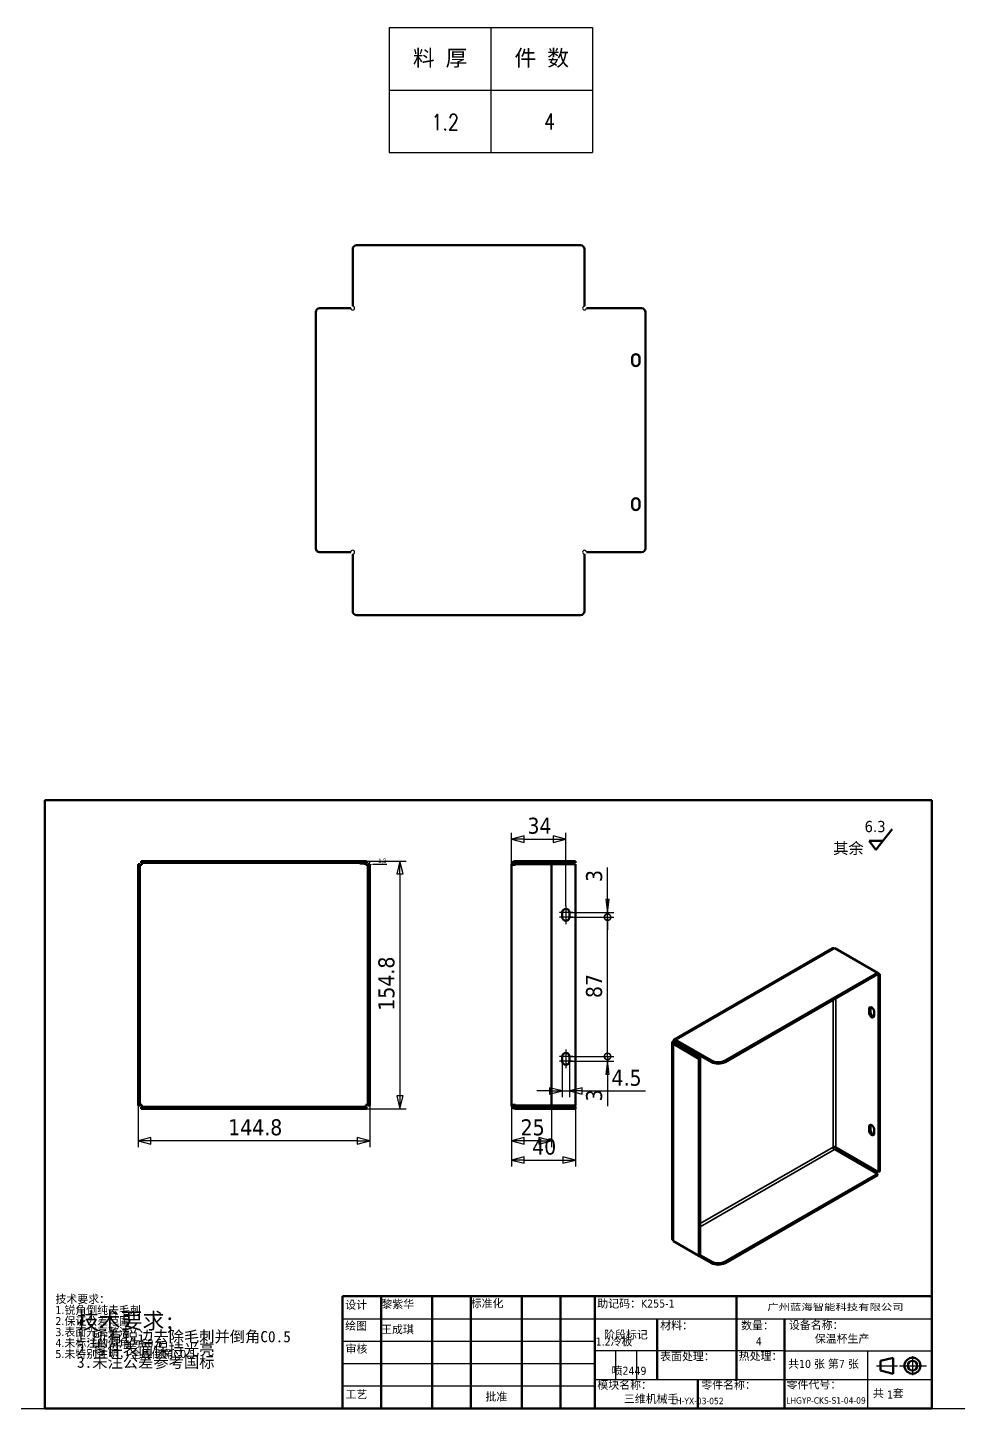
# Model space of a CAD drawing. Header units: millimetres. Extents: x 1472 to 285341, y -86221 to 5170.
# Drawn here: x 5169 to 5750, y 1332 to 2195 of the extents above; entities that cross this region are included whole.
import ezdxf
from ezdxf.enums import TextEntityAlignment as Align

# ---------------------------------------------------------------- set-up
doc = ezdxf.new("R2010")
doc.units = ezdxf.units.MM
doc.linetypes.add('CHAIN', pattern=[0.3543, 0.2362, -0.0295, 0.0591, -0.0295])
for name, color, linetype, lineweight, true_color in [('中心标记 (ISO)', 1, 'Continuous', 25, 0xff0000), ('中心线 (ISO)', 1, 'Continuous', 25, 0xff0000), ('尺寸 (ISO)', 5, 'Continuous', 25, 0x0000ff)]:
    doc.layers.add(name, color=color, linetype=linetype, lineweight=lineweight, true_color=true_color)
for name, color, linetype, lineweight in [('可见 (ISO)', 7, 'Continuous', 50), ('可见窄的 (ISO)', 7, 'Continuous', 35), ('图框 (ISO)', 7, 'Continuous', 70), ('标题 (ISO)', 7, 'Continuous', 50), ('符号 (ISO)', 7, 'Continuous', 25)]:
    doc.layers.add(name, color=color, linetype=linetype, lineweight=lineweight)
doc.styles.add('DIM', font='romans.shx', dxfattribs={"width": 0.8, "bigfont": 'bigfont.shx'})
doc.styles.get("Standard").update_dxf_attribs({"font": 'arial.ttf'})
doc.styles.add('文本样式19', font='tahoma.ttf')
doc.styles.add('文本样式91', font='tahoma.ttf')
doc.styles.add('注释文本 (ISO)', font='tahoma.ttf')
doc.dimstyles.new('ISO-25', dxfattribs={"dimtxt": 2.5, "dimasz": 2.5, "dimexe": 1.25, "dimexo": 0.625, "dimtad": 1, "dimtxsty": 'Standard', "dimcen": 2.5, "dimadec": 0, "dimazin": 0, "dimtfac": 1, "dimtmove": 0, "dimatfit": 3, "dimfxl": 0, "dimarcsym": 0})
doc.dimstyles.new('默认 (GB)', dxfattribs={"dimscale": 4, "dimtxt": 2.5, "dimasz": 2, "dimexe": 1, "dimexo": 0, "dimgap": 0.75, "dimtad": 1, "dimtoh": 1, "dimrnd": 1e-08, "dimdsep": 46, "dimtxsty": '注释文本 (ISO)', "dimblk": 'Filled-1', "dimcen": 0.09, "dimdle": 10, "dimclrd": 256, "dimclre": 256, "dimclrt": 256, "dimaunit": 1, "dimazin": 2, "dimtfac": 0.8, "dimtdec": 3, "dimtmove": 0, "dimatfit": 3, "dimldrblk": 'Filled-2', "dimfxl": 0, "dimtolj": 1, "dimtzin": 0, "dimlwd": -1, "dimlwe": -1, "dimarcsym": 0})

# ---------------------------------------------------------------- blocks, each defined once
blk = doc.blocks.new('图框 A3-A4')
at = {"layer": '图框 (ISO)'}
for p, q in [((287, 200), (10, 200)), ((10, 200), (10, 10)), ((287, 10), (287, 200)), ((10, 10), (287, 10))]:
    blk.add_line(p, q, dxfattribs=at)
blk = doc.blocks.new('标题栏 GB1')
at = {"layer": '标题 (ISO)'}
for p, q in [((361.15, 211.7), (366.21, 218.12)), ((361.15, 211.7), (359.01, 214.46)), ((359.01, 214.46), (363.33, 214.46)), ((194.57, 65.23), (194.57, 72.23)), ((194.57, 72.23), (378.57, 72.23)), ((206.57, 65.23), (206.57, 72.23)), ((222.57, 65.23), (222.57, 72.23)), ((234.57, 65.23), (234.57, 72.23)), ((250.57, 65.23), (250.57, 72.23)), ((262.57, 65.23), (262.57, 72.23)), ((273.31, 65.23), (273.31, 72.23)), ((317.57, 65.23), (317.57, 72.23)), ((378.57, 72.23), (378.57, 65.23)), ((194.57, 37.23), (194.57, 65.23)), ((206.57, 37.23), (206.57, 65.23)), ((222.57, 44.23), (222.57, 65.23)), ((234.57, 37.23), (234.57, 65.23)), ((250.57, 37.23), (250.57, 65.23)), ((262.57, 37.23), (262.57, 65.23)), ((273.31, 65.23), (273.31, 37.23)), ((317.57, 55.23), (317.57, 65.23)), ((378.57, 65.23), (378.57, 37.23)), ((317.57, 55.23), (317.57, 46.23)), ((366.57, 53.06), (362.57, 52.06)), ((362.57, 52.06), (362.57, 49.06)), ((366.57, 48.06), (366.57, 53.06)), ((362.57, 49.06), (366.57, 48.06)), ((222.57, 44.23), (222.57, 37.23)), ((305.57, 46.23), (305.57, 37.23)), ((378.57, 37.23), (194.57, 37.23))]:
    blk.add_line(p, q, dxfattribs=at)
at = {"layer": '标题 (ISO)', "lineweight": 25}
for p, q in [((194.57, 65.23), (273.31, 65.23)), ((273.31, 65.23), (378.57, 65.23)), ((194.57, 58.23), (273.31, 58.23)), ((332.57, 55.23), (273.31, 55.23)), ((279.81, 55.23), (279.81, 46.23)), ((286.31, 55.23), (286.31, 46.23)), ((332.57, 55.23), (378.57, 55.23)), ((358.57, 55.23), (358.57, 46.23)), ((372.58, 53.56), (372.58, 47.56)), ((194.57, 51.23), (273.31, 51.23)), ((361.32, 50.56), (367.88, 50.56)), ((368.55, 50.56), (370.07, 50.56)), ((370.07, 50.56), (376.97, 50.56)), ((194.57, 44.23), (273.31, 44.23)), ((273.31, 46.23), (378.57, 46.23)), ((358.57, 46.23), (358.57, 37.23))]:
    blk.add_line(p, q, dxfattribs=at)
at = {"layer": '标题 (ISO)', "lineweight": 50}
for p, q in [((292.81, 65.23), (292.81, 46.23)), ((332.57, 65.23), (332.57, 37.23))]:
    blk.add_line(p, q, dxfattribs=at)
at = {"layer": '标题 (ISO)'}
for radius in [2.5, 1.5]:
    blk.add_circle((372.57, 50.56), radius, dxfattribs=at)
at = {"layer": '标题 (ISO)', "style": '注释文本 (ISO)'}
blk.add_text('阶段标记', height=2.5, dxfattribs=at).set_placement((283.06, 60.23), align=Align.MIDDLE_CENTER)
for s, insert, char_height, attachment_point in [('\\fTahoma|b0|i0;\\H3.5000;6.3', (357.6, 220.71), 3.5, 1), ('\\fTahoma|b0|i0;\\H3.5000;其余', (347.8, 213.91), 3.5, 1), ('\\fTahoma|b0|i0;设计', (195.38, 70.83), 2.5, 1), ('\\f仿宋|b0|i0;\\H2.5000;黎紫华', (206.66, 71.05), 2.5, 1), ('\\fTahoma|b0|i0;标准化', (234.57, 71.28), 2.5, 1), ('助记码：K255-1', (274.11, 71.21), 2.5, 1), ('\\fTahoma|b0|i0;\\W1.30;\\H2.0000;广州\\fArial|b0|i0;\\W1.30;\\H2.0000;蓝海\\fTahoma|b0|i0;\\W1.30;\\H2.0000;智能科技有限公司', (348.5, 68.73), 2, 5), ('\\fTahoma|b0|i0;材料：', (293.76, 64.39), 2.5, 1), ('\\fTahoma|b0|i0;数量：', (319.04, 64.37), 2.5, 1), ('\\fTahoma|b0|i0;设备名称：', (333.96, 64.5), 2.5, 1), ('\\fTahoma|b0|i0;绘图', (195.35, 64.28), 2.5, 1), ('保温杯生产', (342.05, 60.22), 2.5, 1), ('\\fTahoma|b0|i0;审核', (195.48, 57.07), 2.5, 1), ('\\fTahoma|b0|i0;热处理：', (318.29, 54.82), 2.5, 1), ('\\fTahoma|b0|i0;模块名称：', (274.14, 45.81), 2.5, 1), ('\\fTahoma|b0|i0;零件名称：', (306.59, 45.8), 2.5, 1), ('\\fTahoma|b0|i0;零件代号：', (333.25, 45.9), 2.5, 1), ('\\fTahoma|b0|i0;批准', (242.57, 40.73), 2.5, 5), ('三维机械手', (282.42, 41.45), 2.5, 1), ('1', (364.63, 42.81), 2.5, 1)]:
    blk.add_mtext(s, dxfattribs=dict(at, insert=insert, char_height=char_height, attachment_point=attachment_point))
at = {"layer": '标题 (ISO)', "insert": (104.85, 72.61), "char_height": 2.5, "attachment_point": 1, "line_spacing_factor": 0.823237, "style": '注释文本 (ISO)'}
blk.add_mtext('\\fTahoma|b0|i0;技术要求：\\P1.锐角倒纯去毛刺\\P2.保证公差范围\\P3.表面光亮整洁\\P4.未标注的倒角为C0.5\\P5.未特别注明，全周倒角C0.5\\P', dxfattribs=at)
at = {"layer": '标题 (ISO)', "char_height": 2.5, "attachment_point": 1, "style": '注释文本 (ISO)'}
for s, insert, width in [('\\f仿宋|b0|i0;\\H2.5000;王成琪', (206.57, 63.16), 11.2281), ('\\fTahoma|b0|i0;表面处理：', (293.74, 54.71), 17.19), ('\\fTahoma|b0|i0;工艺', (195.45, 42.85), 6.876), ('\\fTahoma|b0|i0;  共   套', (358.32, 43.18), 17.7919)]:
    blk.add_mtext(s, dxfattribs=dict(at, insert=insert, width=width))
at = {"layer": '标题 (ISO)', "insert": (333.72, 52.37), "char_height": 2.5, "width": 27.2374, "attachment_point": 1, "line_spacing_factor": 0.987884, "style": '注释文本 (ISO)'}
blk.add_mtext('共10 张 第7 张', dxfattribs=at)
at = {"layer": '标题 (ISO)'}
for tag, p, height, style in [('材料_001', (293.5, 56.7), 2.5, '注释文本 (ISO)'), ('零件代号_001', (306.4, 37.87), 2, '文本样式91'), ('描述_001', (333.1, 38.7), 2, '文本样式91')]:
    blk.add_attdef(tag, p, '', height=height, dxfattribs=dict(at, style=style))
at = {"layer": '标题 (ISO)', "style": '文本样式91'}
blk.add_attdef('热处理', text='', height=2, dxfattribs=at).set_placement((318.2, 50.63), align=Align.TOP_LEFT)
at = {"layer": '标题 (ISO)', "style": '文本样式19'}
for tag, p in [('工程核准人', (256.57, 40.73)), ('工程批准日期', (267.94, 40.73))]:
    blk.add_attdef(tag, text='', height=1, dxfattribs=at).set_placement(p, align=Align.MIDDLE_CENTER)
blk = doc.blocks.new('Filled-1')
at = {"color": 0}
for p, q in [((0, 0), (-1, 0.25)), ((-1, 0.25), (-1, -0.25)), ((-1, 0), (0, 0)), ((-1, -0.25), (0, 0))]:
    blk.add_line(p, q, dxfattribs=at)
at = {"color": 0, "flags": 128}
blk.add_lwpolyline([(-1, -0.25), (0, 0), (-1, 0.25), (-1, -0.25)], dxfattribs=at)
at = {"color": 0}
blk.add_solid([(-1, -0.25), (0, 0), (-1, 0.25), (-1, -0.25)], dxfattribs=at)
blk = doc.blocks.new('*D93')
at = {"layer": 'Defpoints', "color": 0, "transparency": 16777216}
for p in [(5237.66, 1521.4), (5382.46, 1521.4), (5237.66, 1499.36)]:
    blk.add_point(p, dxfattribs=at)
at = {"layer": '尺寸 (ISO)', "transparency": 16777216}
for p, q in [((5237.66, 1521.4), (5237.66, 1495.36)), ((5382.46, 1521.4), (5382.46, 1495.36)), ((5374.46, 1499.36), (5245.66, 1499.36))]:
    blk.add_line(p, q, dxfattribs=at)
at = {"layer": '尺寸 (ISO)', "transparency": 16777216, "xscale": 8, "yscale": 8, "zscale": 8, "rotation": 180}
blk.add_blockref('Filled-1', (5237.66, 1499.36), dxfattribs=at)
at = {"layer": '尺寸 (ISO)', "transparency": 16777216, "xscale": 8, "yscale": 8, "zscale": 8}
blk.add_blockref('Filled-1', (5382.46, 1499.36), dxfattribs=at)
at = {"layer": '尺寸 (ISO)', "transparency": 16777216, "insert": (5293.99, 1512.81), "char_height": 10, "attachment_point": 1, "style": '注释文本 (ISO)'}
blk.add_mtext('\\A1;144.8', dxfattribs=at)
blk = doc.blocks.new('Filled-2')
at = {"color": 0}
for p, q in [((0, 0), (-1, 0.125)), ((-1, 0.125), (-1, -0.125)), ((-1, 0), (0, 0)), ((-1, -0.125), (0, 0))]:
    blk.add_line(p, q, dxfattribs=at)
at = {"color": 0, "flags": 128}
blk.add_lwpolyline([(-1, -0.125), (0, 0), (-1, 0.125), (-1, -0.125)], dxfattribs=at)
at = {"color": 0}
blk.add_solid([(-1, -0.125), (0, 0), (-1, 0.125), (-1, -0.125)], dxfattribs=at)
blk = doc.blocks.new('*D94')
at = {"layer": 'Defpoints', "color": 0, "transparency": 16777216}
for p in [(5380.41, 1674.16), (5380.41, 1519.36), (5401.26, 1519.36)]:
    blk.add_point(p, dxfattribs=at)
at = {"layer": '尺寸 (ISO)', "transparency": 16777216}
for p, q in [((5380.41, 1674.16), (5405.26, 1674.16)), ((5401.26, 1666.16), (5401.26, 1527.36)), ((5380.41, 1519.36), (5405.26, 1519.36))]:
    blk.add_line(p, q, dxfattribs=at)
at = {"layer": '尺寸 (ISO)', "transparency": 16777216, "xscale": 8, "yscale": 8, "zscale": 8}
for p, rotation in [((5401.26, 1674.16), 90), ((5401.26, 1519.36), 270)]:
    blk.add_blockref('Filled-1', p, dxfattribs=dict(at, rotation=rotation))
at = {"layer": '尺寸 (ISO)', "transparency": 16777216, "insert": (5387.8, 1580.68), "char_height": 10, "attachment_point": 1, "rotation": 90, "style": '注释文本 (ISO)'}
blk.add_mtext('\\A1;154.8', dxfattribs=at)
blk = doc.blocks.new('*D95')
at = {"layer": 'Defpoints', "color": 0, "transparency": 16777216}
for p in [(5470.98, 1521.76), (5495.98, 1521.4), (5470.98, 1499.36)]:
    blk.add_point(p, dxfattribs=at)
at = {"layer": '尺寸 (ISO)', "transparency": 16777216}
for p, q in [((5470.98, 1521.76), (5470.98, 1495.36)), ((5495.98, 1521.4), (5495.98, 1495.36)), ((5487.98, 1499.36), (5478.98, 1499.36))]:
    blk.add_line(p, q, dxfattribs=at)
at = {"layer": '尺寸 (ISO)', "transparency": 16777216, "xscale": 8, "yscale": 8, "zscale": 8, "rotation": 180}
blk.add_blockref('Filled-1', (5470.98, 1499.36), dxfattribs=at)
at = {"layer": '尺寸 (ISO)', "transparency": 16777216, "xscale": 8, "yscale": 8, "zscale": 8}
blk.add_blockref('Filled-1', (5495.98, 1499.36), dxfattribs=at)
at = {"layer": '尺寸 (ISO)', "transparency": 16777216, "insert": (5476.71, 1512.77), "char_height": 10, "attachment_point": 1, "style": '注释文本 (ISO)'}
blk.add_mtext('\\A1;25', dxfattribs=at)
blk = doc.blocks.new('*D96')
at = {"layer": 'Defpoints', "color": 0, "transparency": 16777216}
for p in [(5470.98, 1521.76), (5510.98, 1521.4), (5510.98, 1487.36)]:
    blk.add_point(p, dxfattribs=at)
at = {"layer": '尺寸 (ISO)', "transparency": 16777216}
for p, q in [((5470.98, 1521.76), (5470.98, 1483.36)), ((5510.98, 1521.4), (5510.98, 1483.36)), ((5478.98, 1487.36), (5502.98, 1487.36))]:
    blk.add_line(p, q, dxfattribs=at)
at = {"layer": '尺寸 (ISO)', "transparency": 16777216, "xscale": 8, "yscale": 8, "zscale": 8, "rotation": 180}
blk.add_blockref('Filled-1', (5470.98, 1487.36), dxfattribs=at)
at = {"layer": '尺寸 (ISO)', "transparency": 16777216, "xscale": 8, "yscale": 8, "zscale": 8}
blk.add_blockref('Filled-1', (5510.98, 1487.36), dxfattribs=at)
at = {"layer": '尺寸 (ISO)', "transparency": 16777216, "insert": (5483.9, 1500.76), "char_height": 10, "attachment_point": 1, "style": '注释文本 (ISO)'}
blk.add_mtext('\\A1;40', dxfattribs=at)
blk = doc.blocks.new('_DotSmall')
at = {"color": 0, "linetype": 'ByBlock', "const_width": 0.5}
blk.add_lwpolyline([(-0.0625, 0, 1), (0.0625, 0, 1)], format="xyb", close=True, dxfattribs=at)
blk = doc.blocks.new('*D97')
at = {"layer": 'Defpoints', "color": 0, "transparency": 16777216}
for p in [(5507.23, 1552.06), (5507.23, 1549.06), (5530.98, 1552.06)]:
    blk.add_point(p, dxfattribs=at)
at = {"layer": '尺寸 (ISO)', "transparency": 16777216}
for p, q in [((5530.98, 1552.06), (5530.98, 1568.06)), ((5507.23, 1552.06), (5534.98, 1552.06)), ((5507.23, 1549.06), (5534.98, 1549.06)), ((5530.98, 1552.06), (5530.98, 1549.06)), ((5530.98, 1541.06), (5530.98, 1520.98))]:
    blk.add_line(p, q, dxfattribs=at)
at = {"layer": '尺寸 (ISO)', "transparency": 16777216, "xscale": 8, "yscale": 8, "zscale": 8}
for name, p, rotation in [('_DotSmall', (5530.98, 1552.06), 270), ('Filled-2', (5530.98, 1549.06), 90)]:
    blk.add_blockref(name, p, dxfattribs=dict(at, rotation=rotation))
at = {"layer": '尺寸 (ISO)', "transparency": 16777216, "insert": (5517.56, 1523.98), "char_height": 10, "attachment_point": 1, "rotation": 90, "style": '注释文本 (ISO)'}
blk.add_mtext('\\A1;3', dxfattribs=at)
blk = doc.blocks.new('*D98')
at = {"layer": 'Defpoints', "color": 0, "transparency": 16777216}
for p in [(5507.23, 1642.06), (5507.23, 1639.06), (5530.98, 1642.06)]:
    blk.add_point(p, dxfattribs=at)
at = {"layer": '尺寸 (ISO)', "transparency": 16777216}
for p, q in [((5530.98, 1650.06), (5530.98, 1670.13)), ((5507.23, 1642.06), (5534.98, 1642.06)), ((5507.23, 1639.06), (5534.98, 1639.06)), ((5530.98, 1639.06), (5530.98, 1642.06)), ((5530.98, 1639.06), (5530.98, 1631.06))]:
    blk.add_line(p, q, dxfattribs=at)
at = {"layer": '尺寸 (ISO)', "transparency": 16777216, "xscale": 8, "yscale": 8, "zscale": 8}
for name, p, rotation in [('Filled-2', (5530.98, 1642.06), 270), ('_DotSmall', (5530.98, 1639.06), 90)]:
    blk.add_blockref(name, p, dxfattribs=dict(at, rotation=rotation))
at = {"layer": '尺寸 (ISO)', "transparency": 16777216, "insert": (5517.56, 1661.06), "char_height": 10, "attachment_point": 1, "rotation": 90, "style": '注释文本 (ISO)'}
blk.add_mtext('\\A1;3', dxfattribs=at)
blk = doc.blocks.new('*D99')
at = {"layer": 'Defpoints', "color": 0, "transparency": 16777216}
for p in [(5507.23, 1639.06), (5530.98, 1639.06), (5507.23, 1552.06)]:
    blk.add_point(p, dxfattribs=at)
at = {"layer": '尺寸 (ISO)', "transparency": 16777216}
for p, q in [((5507.23, 1639.06), (5534.98, 1639.06)), ((5530.98, 1552.06), (5530.98, 1639.06)), ((5507.23, 1552.06), (5534.98, 1552.06))]:
    blk.add_line(p, q, dxfattribs=at)
at = {"layer": '尺寸 (ISO)', "transparency": 16777216, "xscale": 8, "yscale": 8, "zscale": 8}
for p, rotation in [((5530.98, 1639.06), 90), ((5530.98, 1552.06), 270)]:
    blk.add_blockref('_DotSmall', p, dxfattribs=dict(at, rotation=rotation))
at = {"layer": '尺寸 (ISO)', "transparency": 16777216, "insert": (5517.52, 1588.54), "char_height": 10, "attachment_point": 1, "rotation": 90, "style": '注释文本 (ISO)'}
blk.add_mtext('\\A1;87', dxfattribs=at)
blk = doc.blocks.new('*D100')
at = {"layer": 'Defpoints', "color": 0, "transparency": 16777216}
for p in [(5504.98, 1687.79), (5470.98, 1671.76), (5504.98, 1646.31)]:
    blk.add_point(p, dxfattribs=at)
at = {"layer": '尺寸 (ISO)', "transparency": 16777216}
for p, q in [((5470.98, 1671.76), (5470.98, 1691.79)), ((5504.98, 1646.31), (5504.98, 1691.79)), ((5478.98, 1687.79), (5496.98, 1687.79))]:
    blk.add_line(p, q, dxfattribs=at)
at = {"layer": '尺寸 (ISO)', "transparency": 16777216, "xscale": 8, "yscale": 8, "zscale": 8, "rotation": 180}
blk.add_blockref('Filled-1', (5470.98, 1687.79), dxfattribs=at)
at = {"layer": '尺寸 (ISO)', "transparency": 16777216, "xscale": 8, "yscale": 8, "zscale": 8}
blk.add_blockref('Filled-1', (5504.98, 1687.79), dxfattribs=at)
at = {"layer": '尺寸 (ISO)', "transparency": 16777216, "insert": (5480.97, 1701.21), "char_height": 10, "attachment_point": 1, "style": '注释文本 (ISO)'}
blk.add_mtext('\\A1;34', dxfattribs=at)
blk = doc.blocks.new('*D101')
at = {"layer": 'Defpoints', "color": 0, "transparency": 16777216}
for p in [(5502.73, 1549.06), (5507.23, 1549.06), (5502.73, 1530.56)]:
    blk.add_point(p, dxfattribs=at)
at = {"layer": '尺寸 (ISO)', "transparency": 16777216}
for p, q in [((5502.73, 1549.06), (5502.73, 1526.56)), ((5507.23, 1549.06), (5507.23, 1526.56)), ((5494.73, 1530.56), (5486.73, 1530.56)), ((5502.73, 1530.56), (5507.23, 1530.56)), ((5515.23, 1530.56), (5554.67, 1530.56))]:
    blk.add_line(p, q, dxfattribs=at)
at = {"layer": '尺寸 (ISO)', "transparency": 16777216, "xscale": 8, "yscale": 8, "zscale": 8}
blk.add_blockref('Filled-1', (5502.73, 1530.56), dxfattribs=at)
at = {"layer": '尺寸 (ISO)', "transparency": 16777216, "xscale": 8, "yscale": 8, "zscale": 8, "rotation": 180}
blk.add_blockref('Filled-1', (5507.23, 1530.56), dxfattribs=at)
at = {"layer": '尺寸 (ISO)', "transparency": 16777216, "insert": (5533.47, 1543.76), "char_height": 10, "attachment_point": 1, "style": '注释文本 (ISO)'}
blk.add_mtext('\\A1;4.5', dxfattribs=at)
blk = doc.blocks.new('加工')
at = {"layer": '符号 (ISO)', "insert": (-36.68, 11.05), "char_height": 2.5, "width": 80.4946, "attachment_point": 1, "line_spacing_factor": 0.683636, "style": '注释文本 (ISO)'}
blk.add_mtext('{\\fFangSong|b0|i0|c134|p49;\\H2x;技术要求\\fFangSong|b0|i0|c0|p49;;\\P\\H0.7x;1.\\fFangSong|b0|i0|c134|p49;所有锐边去除毛刺并倒角\\fFangSong|b0|i0|c0|p49;C0.5\\H2.12498x; \\H0.47059x;\\P2.\\fFangSong|b0|i0|c134|p49;零件表面保持光亮\\H1.84035x; \\H0.54337x;\\P\\fFangSong|b0|i0|c0|p49;3.\\fFangSong|b0|i0|c134|p49;未注公差参考国标\\H1.80945x; }', dxfattribs=at)
blk = doc.blocks.new('*D103')
at = {"color": 0, "lineweight": -2, "transparency": 16777216}
for p, q in [((5378.76, 1672.11), (5376.26, 1672.11)), ((5381.26, 1672.73), (5381.26, 1673.36)), ((5381.26, 1672.11), (5382.46, 1672.11)), ((5382.46, 1672.73), (5382.46, 1673.36)), ((5384.96, 1672.11), (5393, 1672.11))]:
    blk.add_line(p, q, dxfattribs=at)
at = {"color": 0, "transparency": 16777216}
for points in [[(5378.76, 1672.52), (5378.76, 1671.69), (5381.26, 1672.11)], [(5384.96, 1672.52), (5384.96, 1671.69), (5382.46, 1672.11)]]:
    blk.add_solid(points, dxfattribs=at)
at = {"layer": 'Defpoints', "color": 0, "transparency": 16777216}
for p in [(5381.26, 1672.11), (5382.46, 1672.11), (5382.46, 1672.11)]:
    blk.add_point(p, dxfattribs=at)
at = {"color": 0, "transparency": 16777216, "insert": (5390.23, 1674.23), "char_height": 2.5, "attachment_point": 5}
blk.add_mtext('1,2', dxfattribs=at)
blk = doc.blocks.new('*T31')
at = {"color": 0, "linetype": 'ByBlock', "lineweight": -2, "transparency": 16777216}
for p, q in [((0, 0), (127, 0)), ((0, 0), (0, -78)), ((63.5, 0), (63.5, -78)), ((127, 0), (127, -78)), ((0, -39), (127, -39)), ((0, -78), (127, -78))]:
    blk.add_line(p, q, dxfattribs=at)
at = {"color": 0, "transparency": 16777216, "char_height": 10, "width": 60.5, "attachment_point": 5}
for s, insert in [('{\\fSimSun|b0|i0|c134|p2;料 厚}', (31.75, -19.5)), ('{\\fSimSun|b0|i0|c134|p2;件 数}', (95.25, -19.5))]:
    blk.add_mtext(s, dxfattribs=dict(at, insert=insert))
blk = doc.blocks.new('拆图参数')
blk.add_blockref('*T31', (-63.5, 78))
at = {"style": 'DIM', "width": 0.8}
blk.add_attdef('6', text='', height=10, dxfattribs=at).set_placement((-37.13, 18.91), align=Align.MIDDLE_LEFT)
blk.add_attdef('1', text='', height=10, dxfattribs=at).set_placement((36.65, 19.27), align=Align.MIDDLE_CENTER)

msp = doc.modelspace()

# ---------------------------------------------------------------- linework, layer by layer
msp.add_line((2580.4943, 1332.2076), (59870.06257, 1332.2076))
for centre, start, end in [((5371.75236, 2019.48582), 180, 90), ((5516.55236, 2019.48582), 90, 0), ((5371.75236, 1867.08582), 270, 180), ((5516.55236, 1867.08582), 0, 270)]:
    msp.add_arc(centre, 1.2, start, end)
at = {"layer": '中心标记 (ISO)', "linetype": 'CHAIN', "ltscale": 4.722531}
for p, q in [((5509.22757, 1642.05505), (5500.72757, 1642.05505)), ((5509.22757, 1639.05505), (5500.72757, 1639.05505)), ((5509.22757, 1552.05505), (5500.72757, 1552.05505)), ((5509.22757, 1549.05505), (5500.72757, 1549.05505))]:
    msp.add_line(p, q, dxfattribs=at)
at = {"layer": '中心线 (ISO)', "linetype": 'CHAIN', "ltscale": 6.389343}
for p, q in [((5504.97757, 1646.30505), (5504.97757, 1634.80505)), ((5504.97757, 1556.30505), (5504.97757, 1544.80505))]:
    msp.add_line(p, q, dxfattribs=at)
at = {"layer": '可见 (ISO)'}
for p, q in [((5546.40236, 1985.58582), (5546.40236, 1988.58582)), ((5550.90236, 1988.58582), (5550.90236, 1985.58582)), ((5546.40236, 1895.58582), (5546.40236, 1898.58582)), ((5550.90236, 1898.58582), (5550.90236, 1895.58582)), ((5239.70875, 1674.15505), (5245.70875, 1674.15505)), ((5239.70875, 1674.15505), (5239.70875, 1672.95505)), ((5380.41169, 1674.15505), (5245.70875, 1674.15505)), ((5380.41169, 1672.95505), (5380.41169, 1674.15505)), ((5504.97757, 1674.15505), (5473.37757, 1674.15505)), ((5473.37757, 1672.95505), (5473.37757, 1674.15505)), ((5504.97757, 1674.15505), (5510.97757, 1674.15505)), ((5510.97757, 1672.95505), (5510.97757, 1674.15505)), ((5237.66022, 1672.10652), (5237.66022, 1521.40358)), ((5238.86022, 1672.10652), (5237.66022, 1672.10652)), ((5238.86022, 1672.10652), (5238.86022, 1521.40358)), ((5240.06022, 1671.75505), (5238.86022, 1671.75505)), ((5245.70875, 1672.95505), (5239.70875, 1672.95505)), ((5240.06022, 1671.75505), (5240.06022, 1672.95505)), ((5380.41169, 1672.95505), (5245.70875, 1672.95505)), ((5380.06022, 1671.75505), (5380.06022, 1672.95505)), ((5380.06022, 1671.75505), (5381.26022, 1671.75505)), ((5381.26022, 1521.40358), (5381.26022, 1672.10652)), ((5381.26022, 1672.10652), (5382.46022, 1672.10652)), ((5382.46022, 1521.40358), (5382.46022, 1672.10652)), ((5473.37757, 1671.75505), (5470.97757, 1671.75505)), ((5470.97757, 1671.75505), (5470.97757, 1521.75505)), ((5473.37757, 1672.95505), (5504.97757, 1672.95505)), ((5473.37757, 1671.75505), (5473.37757, 1672.10652)), ((5473.37757, 1672.10652), (5495.97757, 1672.10652)), ((5495.97757, 1672.10652), (5510.97757, 1672.10652)), ((5495.97757, 1672.10652), (5495.97757, 1521.40358)), ((5510.97757, 1672.95505), (5504.97757, 1672.95505)), ((5510.97757, 1521.40358), (5510.97757, 1672.10652)), ((5502.72757, 1639.05505), (5502.72757, 1642.05505)), ((5507.22757, 1642.05505), (5507.22757, 1639.05505)), ((5572.58896, 1562.6425), (5671.58391, 1619.6499)), ((5672.78159, 1619.53221), (5673.03011, 1619.67533)), ((5673.03011, 1619.67533), (5699.61733, 1604.36477)), ((5699.61733, 1604.36477), (5604.36796, 1549.51431)), ((5699.61733, 1603.38371), (5604.36796, 1548.53325)), ((5699.615, 1603.38238), (5700.21733, 1603.03552)), ((5699.61733, 1603.38371), (5699.61733, 1604.36477)), ((5701.06586, 1603.52415), (5699.61733, 1604.35831)), ((5700.21733, 1603.03552), (5701.06586, 1603.52415)), ((5700.21733, 1479.82876), (5700.21733, 1603.03552)), ((5701.06586, 1480.3174), (5701.06586, 1603.52415)), ((5694.3837, 1579.37375), (5694.3837, 1581.82639)), ((5695.23223, 1582.31502), (5695.23223, 1579.86238)), ((5697.56568, 1579.99401), (5697.56568, 1577.54137)), ((5572.08958, 1561.53997), (5572.93811, 1561.05133)), ((5573.53811, 1562.38169), (5573.78664, 1562.52481)), ((5595.88268, 1549.51431), (5573.53811, 1562.38169)), ((5573.53811, 1561.40064), (5573.53811, 1562.38169)), ((5573.53811, 1561.40064), (5595.88268, 1548.53325)), ((5571.38664, 1437.93063), (5571.38664, 1560.5627)), ((5572.93811, 1560.36141), (5572.08958, 1559.87277)), ((5572.08958, 1559.58543), (5572.08958, 1559.87277)), ((5572.08958, 1559.87277), (5588.07019, 1550.67015)), ((5572.93811, 1560.36141), (5588.91872, 1551.15879)), ((5502.72757, 1549.05505), (5502.72757, 1552.05505)), ((5507.22757, 1552.05505), (5507.22757, 1549.05505)), ((5588.91872, 1551.15879), (5588.07019, 1550.67015)), ((5588.07019, 1550.67015), (5588.07019, 1427.46339)), ((5588.91872, 1551.15879), (5588.91872, 1427.95203)), ((5238.86022, 1521.40358), (5237.66022, 1521.40358)), ((5240.06022, 1521.75505), (5238.86022, 1521.75505)), ((5239.70875, 1520.55505), (5245.70875, 1520.55505)), ((5239.70875, 1520.55505), (5239.70875, 1519.35505)), ((5245.70875, 1519.35505), (5239.70875, 1519.35505)), ((5240.06022, 1521.75505), (5240.06022, 1520.55505)), ((5245.70875, 1520.55505), (5380.41169, 1520.55505)), ((5245.70875, 1519.35505), (5380.41169, 1519.35505)), ((5380.06022, 1521.75505), (5380.06022, 1520.55505)), ((5380.06022, 1521.75505), (5381.26022, 1521.75505)), ((5380.41169, 1520.55505), (5380.41169, 1519.35505)), ((5381.26022, 1521.40358), (5382.46022, 1521.40358)), ((5470.97757, 1521.75505), (5473.37757, 1521.75505)), ((5473.37757, 1521.40358), (5473.37757, 1521.75505)), ((5495.97757, 1521.40358), (5473.37757, 1521.40358)), ((5473.37757, 1520.55505), (5504.97757, 1520.55505)), ((5473.37757, 1520.55505), (5473.37757, 1519.35505)), ((5473.37757, 1519.35505), (5504.97757, 1519.35505)), ((5495.97757, 1521.40358), (5510.97757, 1521.40358)), ((5504.97757, 1520.55505), (5510.97757, 1520.55505)), ((5510.97757, 1519.35505), (5504.97757, 1519.35505)), ((5510.97757, 1519.35505), (5510.97757, 1520.55505)), ((5694.3837, 1505.79451), (5694.3837, 1508.24715)), ((5695.23223, 1508.73578), (5695.23223, 1506.28314)), ((5697.56568, 1506.41477), (5697.56568, 1503.96213)), ((5672.78159, 1493.95697), (5673.03011, 1494.10009)), ((5673.03011, 1494.10009), (5699.61733, 1478.78953)), ((5673.63011, 1495.42667), (5673.63011, 1495.13932)), ((5673.63011, 1495.13932), (5700.21733, 1479.82876)), ((5604.36796, 1423.93907), (5699.61733, 1478.78953)), ((5604.36796, 1422.95801), (5699.61733, 1477.80848)), ((5699.61733, 1478.78953), (5699.61733, 1477.80848)), ((5700.21733, 1479.82876), (5701.06586, 1480.3174)), ((5572.08958, 1436.66602), (5572.08958, 1436.95336)), ((5588.07019, 1427.46339), (5572.08958, 1436.66602)), ((5573.53811, 1435.83186), (5573.53811, 1435.8254)), ((5573.53811, 1435.8254), (5595.88268, 1422.95801)), ((5588.91872, 1427.95203), (5588.07019, 1427.46339)), ((5588.9164, 1427.95069), (5595.88268, 1423.93907))]:
    msp.add_line(p, q, dxfattribs=at)
for points in [[(5516.55236, 2020.68582), (5516.55236, 2056.38582, 0.414213562), (5514.15236, 2058.78582), (5374.15236, 2058.78582, 0.414213562), (5371.75236, 2056.38582), (5371.75236, 2020.68582)], [(5370.55236, 1867.08582), (5351.05236, 1867.08582, -0.414213562), (5348.65236, 1869.48582), (5348.65236, 2017.08582, -0.414213562), (5351.05236, 2019.48582), (5370.55236, 2019.48582)], [(5517.75236, 1867.08582), (5552.25236, 1867.08582, 0.414213562), (5554.65236, 1869.48582), (5554.65236, 2017.08582, 0.414213562), (5552.25236, 2019.48582), (5517.75236, 2019.48582)], [(5516.55236, 1865.88582), (5516.55236, 1830.18582, -0.414213562), (5514.15236, 1827.78582), (5374.15236, 1827.78582, -0.414213562), (5371.75236, 1830.18582), (5371.75236, 1865.88582)]]:
    msp.add_lwpolyline(points, format="xyb", dxfattribs=at)
for centre, radius, start, end in [((5548.65236, 1988.58582), 2.25, 0, 180), ((5548.65236, 1985.58582), 2.25, 180, 0), ((5548.65236, 1898.58582), 2.25, 0, 180), ((5548.65236, 1895.58582), 2.25, 180, 0), ((5473.37757, 1671.75505), 2.4, 90, 180), ((5473.37757, 1671.75505), 1.2, 90, 180), ((5504.97757, 1642.05505), 2.25, 0, 180), ((5504.97757, 1639.05505), 2.25, 180, 0), ((5504.97757, 1552.05505), 2.25, 0, 180), ((5504.97757, 1549.05505), 2.25, 180, 0), ((5473.37757, 1521.75505), 2.4, 180, 270), ((5473.37757, 1521.75505), 1.2, 180, 270)]:
    msp.add_arc(centre, radius, start, end, dxfattribs=at)
for centre, major_axis, ratio, start_param, end_param in [((5672.78159, 1617.5701), (-1.19768, 2.0798), 0.578093116, 5.499720852, 6.283185307), ((5695.97469, 1580.9102), (-1.12282, 1.94981), 0.578093116, 3.928924525, 7.070517179), ((5695.97469, 1578.45756), (1.12282, -1.94981), 0.578093116, 3.928924525, 7.070517179), ((5696.82322, 1581.39883), (-1.12282, 1.94981), 0.578093116, 0.385903645, 0.787331872), ((5696.82322, 1578.94619), (1.12282, -1.94981), 0.578093116, 3.928924525, 5.897281663), ((5573.78664, 1560.5627), (-2.4, 0), 0.575861701, 5.497787144, 7.068583471), ((5573.78664, 1560.5627), (-1.19768, 2.0798), 0.578093116, 5.499720852, 7.070517179), ((5573.78664, 1560.5627), (-0.59884, 1.0399), 0.578093116, 5.796972214, 7.070517179), ((5573.78664, 1560.5627), (-1.2, 0), 0.575861701, 5.497787144, 6.770144902), ((5600.12532, 1551.95748), (-6, 0), 0.575861701, 0.785398163, 2.35619449), ((5600.12532, 1550.97643), (6, 0), 0.575861701, 3.926990817, 5.497787144), ((5695.97469, 1507.33096), (-1.12282, 1.94981), 0.578093116, 3.928924525, 7.070517179), ((5695.97469, 1504.87832), (1.12282, -1.94981), 0.578093116, 3.928924525, 7.070517179), ((5696.82322, 1507.81959), (-1.12282, 1.94981), 0.578093116, 0.385903645, 0.787331872), ((5696.82322, 1505.36695), (1.12282, -1.94981), 0.578093116, 3.928924525, 5.897281663), ((5672.78159, 1494.93803), (1.2, 0), 0.575861701, 0.785398163, 2.35619449), ((5672.78159, 1494.93803), (0.59884, -1.0399), 0.578093116, 3.928924525, 5.499720852), ((5573.78664, 1437.93063), (-2.4, 0), 0.575861701, 0, 0.785398163), ((5600.12532, 1426.38225), (-6, 0), 0.575861701, 0.785398163, 2.35619449), ((5600.12532, 1425.40119), (6, 0), 0.575861701, 3.926990817, 5.497787144)]:
    msp.add_ellipse(centre, major_axis=major_axis, ratio=ratio, start_param=start_param, end_param=end_param, dxfattribs=at)
at = {"layer": '可见窄的 (ISO)'}
for p, q in [((5672.78159, 1619.53221), (5573.78664, 1562.52481)), ((5671.93306, 1587.4414), (5671.93306, 1495.42667)), ((5673.63011, 1588.41867), (5673.63011, 1495.42667)), ((5695.23223, 1582.31502), (5694.3837, 1581.82639)), ((5695.23223, 1579.86238), (5694.3837, 1579.37375)), ((5572.93811, 1561.05133), (5573.5414, 1561.39874)), ((5572.08958, 1559.58543), (5572.08958, 1436.95336)), ((5572.93811, 1560.36141), (5572.93811, 1561.05133)), ((5595.88268, 1549.51431), (5595.88268, 1548.53325)), ((5604.36796, 1548.53325), (5604.36796, 1549.51431)), ((5695.23223, 1508.73578), (5694.3837, 1508.24715)), ((5695.23223, 1506.28314), (5694.3837, 1505.79451)), ((5671.93306, 1495.42667), (5588.91872, 1447.62189)), ((5672.78159, 1493.95697), (5588.91872, 1445.66356)), ((5595.88268, 1423.93907), (5595.88268, 1422.95801)), ((5604.36796, 1422.95801), (5604.36796, 1423.93907))]:
    msp.add_line(p, q, dxfattribs=at)

# ---------------------------------------------------------------- block references
msp.add_blockref('拆图参数', (5458.13717, 2116.78216)).add_auto_attribs({'1': '4', '6': '1.2'})
at = {"xscale": 2, "yscale": 2, "zscale": 2}
for name, p in [('图框 A3-A4', (5159.4916, 1312.2076)), ('加工', (5272.87435, 1369.81594))]:
    msp.add_blockref(name, p, dxfattribs=at)
ref = msp.add_blockref('标题栏 GB1', (4976.34932, 1257.7572), dxfattribs=dict(xscale=2, yscale=2, zscale=2))
ref.add_attrib('零件代号_001', 'LH-YX-03-052', (5571.08596, 1334.8266), dxfattribs={"layer": '标题 (ISO)', "height": 4.0000001, "style": '文本样式91'})
ref.add_attrib('描述_001', 'LHGYP-CKS-S1-04-09', (5642.54939, 1335.15651), dxfattribs={"layer": '标题 (ISO)', "height": 4.0000001, "style": '文本样式91'})
ref.add_attrib('材料_001', '1.2冷板', (5523.57243, 1371.45691), dxfattribs={"layer": '标题 (ISO)', "height": 5, "style": '注释文本 (ISO)'})

# ---------------------------------------------------------------- texts
at = {"layer": '符号 (ISO)', "insert": (5623.63792, 1376.64927), "char_height": 5, "attachment_point": 1, "style": '注释文本 (ISO)'}
msp.add_mtext('{4}', dxfattribs=at)
at = {"layer": '符号 (ISO)', "insert": (5533.4916, 1358.2076), "char_height": 5, "width": 36, "attachment_point": 1, "style": '注释文本 (ISO)'}
msp.add_mtext('{喷2449}', dxfattribs=at)

# ---------------------------------------------------------------- dimensions: what is measured, and where the dimension line sits
dim = msp.add_linear_dim(base=(5382.46022, 1672.10652), p1=(5381.26022, 1672.10652), p2=(5382.46022, 1672.10652), dimstyle='ISO-25')
dim.commit()
dim.dimension.update_dxf_attribs({"geometry": '*D103', "text_midpoint": (5390.23052, 1674.23391)})
at = {"layer": '尺寸 (ISO)'}
for base, p1, p2, angle, override, picture, middle in [((5504.97757, 1687.79052), (5470.97757, 1671.75505), (5504.97757, 1646.30505), 180, {"dimtoh": 0, "dimdec": 2, "dimtp": 0, "dimtm": 0, "dimtdec": 2, "dimtofl": 0, "dimatfit": 1}, '*D100', (5487.97757, 1687.79052)), ((5401.26022, 1519.35505), (5380.41169, 1674.15505), (5380.41169, 1519.35505), 270, {"dimtoh": 0, "dimdec": 2, "dimtp": 0, "dimtm": 0, "dimtdec": 2, "dimtofl": 0, "dimatfit": 1}, '*D94', (5401.26022, 1596.77505)), ((5530.97757, 1642.05505), (5507.22757, 1639.05505), (5507.22757, 1642.05505), 90, {"dimtoh": 0, "dimdec": 2, "dimblk1": 'DotSmall', "dimblk2": 'Filled-2', "dimsah": 1, "dimdle": 0, "dimtp": 0, "dimtm": 0, "dimtdec": 2, "dimtofl": 1, "dimatfit": 1}, '*D98', (5530.97757, 1664.094)), ((5530.97757, 1639.05505), (5507.22757, 1552.05505), (5507.22757, 1639.05505), 90, {"dimtoh": 0, "dimdec": 2, "dimblk1": 'DotSmall', "dimblk2": 'DotSmall', "dimsah": 1, "dimdle": 0, "dimtp": 0, "dimtm": 0, "dimtdec": 2, "dimtofl": 0, "dimatfit": 1}, '*D99', (5530.97757, 1595.55505)), ((5530.97757, 1552.05505), (5507.22757, 1549.05505), (5507.22757, 1552.05505), 90, {"dimtoh": 0, "dimdec": 2, "dimblk1": 'Filled-2', "dimblk2": 'DotSmall', "dimsah": 1, "dimdle": 0, "dimtp": 0, "dimtm": 0, "dimtdec": 2, "dimtofl": 1, "dimatfit": 1}, '*D97', (5530.97757, 1527.0161)), ((5237.66022, 1499.35505), (5382.46022, 1521.40358), (5237.66022, 1521.40358), 180, {"dimtoh": 0, "dimdec": 2, "dimtp": 0, "dimtm": 0, "dimtdec": 2, "dimtofl": 0, "dimatfit": 1}, '*D93', (5310.08022, 1499.35505)), ((5470.97757, 1499.35505), (5495.97757, 1521.40358), (5470.97757, 1521.75505), 180, {"dimtoh": 0, "dimdec": 2, "dimtp": 0, "dimtm": 0, "dimtdec": 2, "dimtofl": 0, "dimatfit": 1}, '*D95', (5483.49757, 1499.35505)), ((5510.97757, 1487.35505), (5470.97757, 1521.75505), (5510.97757, 1521.40358), 180, {"dimtoh": 0, "dimdec": 2, "dimtp": 0, "dimtm": 0, "dimtdec": 2, "dimtofl": 0, "dimatfit": 1}, '*D96', (5490.99757, 1487.35505))]:
    dim = msp.add_linear_dim(base=base, p1=p1, p2=p2, angle=angle, dimstyle='默认 (GB)', override=override, dxfattribs=at)
    dim.commit()
    dim.dimension.update_dxf_attribs({"geometry": picture, "text_midpoint": middle, "dimtype": 160})
dim = msp.add_linear_dim(base=(5502.72757, 1530.55505), p1=(5507.22757, 1549.05505), p2=(5502.72757, 1549.05505), dimstyle='默认 (GB)', override={"dimtoh": 0, "dimdec": 2, "dimtp": 0, "dimtm": 0, "dimtdec": 2, "dimtofl": 1, "dimatfit": 1}, dxfattribs=at)
dim.commit()
dim.dimension.update_dxf_attribs({"geometry": '*D101', "text_midpoint": (5542.5687, 1530.55505), "dimtype": 160})

doc.saveas('drawing.dxf')
